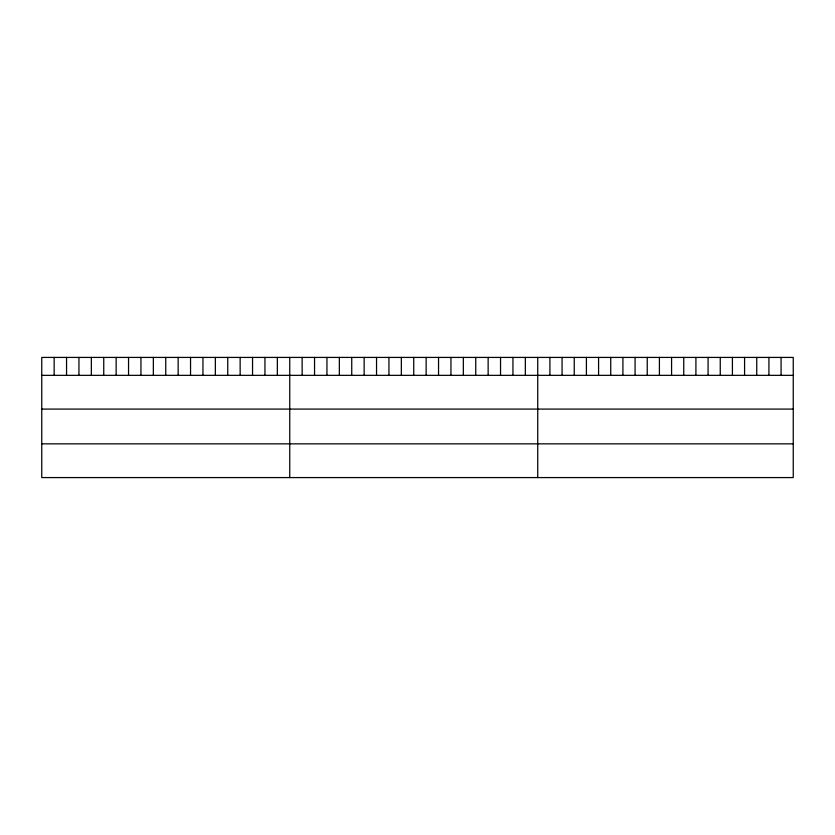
<?xml version="1.0" encoding="UTF-8"?>
<svg xmlns="http://www.w3.org/2000/svg" width="835" height="835" viewBox="0 0 835 835"><rect width="100%" height="100%" fill="white"/><g stroke="black" fill="none" stroke-linecap="round" stroke-linejoin="round"><path stroke-width="1.25" d="M793.25 375.343L793.25 477.578L41.75 477.578L41.75 357.422L793.25 357.422L793.25 375.343L41.75 375.343M41.75 409.087L793.25 409.087M41.75 443.844L793.25 443.844M781.08 357.422L781.08 375.343M768.92 357.422L768.92 375.343M756.75 357.422L756.75 375.343M744.58 357.422L744.58 375.343M732.41 357.422L732.41 375.343M720.25 357.422L720.25 375.343M708.08 357.422L708.08 375.343M695.91 357.422L695.91 375.343M683.75 357.422L683.75 375.343M671.58 357.422L671.58 375.343M659.41 357.422L659.41 375.343M647.24 357.422L647.24 375.343M635.08 357.422L635.08 375.343M622.91 357.422L622.91 375.343M610.74 357.422L610.74 375.343M598.58 357.422L598.58 375.343M586.41 357.422L586.41 375.343M574.24 357.422L574.24 375.343M562.07 357.422L562.07 375.343M549.91 357.422L549.91 375.343M537.74 357.422L537.74 477.578M525.34 357.422L525.34 375.343M512.94 357.422L512.94 375.343M500.541 357.422L500.541 375.343M488.141 357.422L488.141 375.343M475.741 357.422L475.741 375.343M463.341 357.422L463.341 375.343M450.942 357.422L450.942 375.343M438.542 357.422L438.542 375.343M426.142 357.422L426.142 375.343M413.742 357.422L413.742 375.343M401.343 357.422L401.343 375.343M388.943 357.422L388.943 375.343M376.543 357.422L376.543 375.343M364.143 357.422L364.143 375.343M351.744 357.422L351.744 375.343M339.344 357.422L339.344 375.343M326.944 357.422L326.944 375.343M314.545 357.422L314.545 375.343M302.145 357.422L302.145 375.343M289.745 357.422L289.745 477.578M277.345 357.422L277.345 375.343M264.945 357.422L264.945 375.343M252.546 357.422L252.546 375.343M240.146 357.422L240.146 375.343M227.746 357.422L227.746 375.343M215.346 357.422L215.346 375.343M202.947 357.422L202.947 375.343M190.547 357.422L190.547 375.343M178.147 357.422L178.147 375.343M165.748 357.422L165.748 375.343M153.348 357.422L153.348 375.343M140.948 357.422L140.948 375.343M128.548 357.422L128.548 375.343M116.148 357.422L116.148 375.343M103.749 357.422L103.749 375.343M91.349 357.422L91.349 375.343M78.949 357.422L78.949 375.343M66.549 357.422L66.549 375.343M54.15 357.422L54.15 375.343"/></g></svg>
